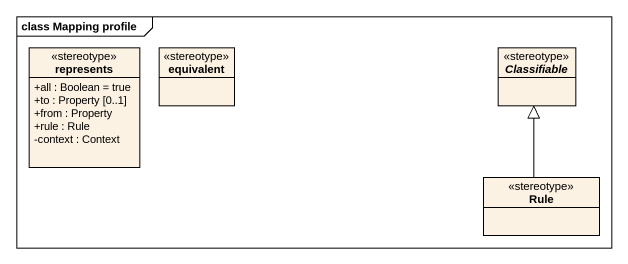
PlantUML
@startuml
mainframe class Mapping profile
hide circle
hide empty members
skinparam classAttributeIconSize 0
class represents <<stereotype>> {
  +all : Boolean = true
  +to : Property [0..1]
  +from : Property
  +rule : Rule
  -context : Context
}
class equivalent <<stereotype>>
abstract class Classifiable <<stereotype>>
class Rule <<stereotype>>
Rule -up-|> Classifiable
@enduml
